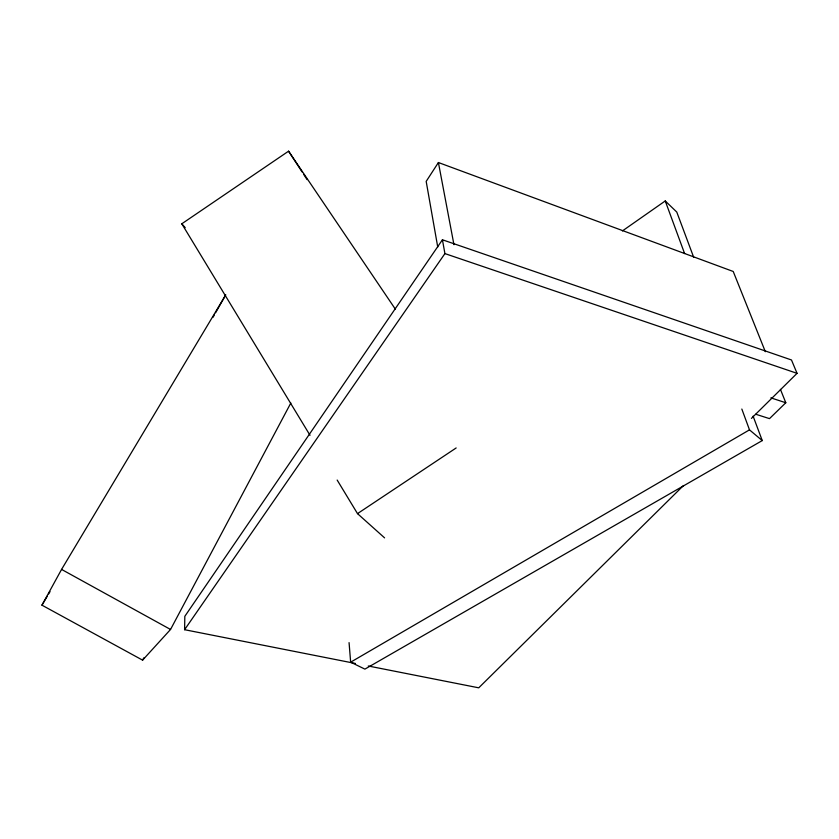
<?xml version="1.0" encoding="UTF-8"?>
<svg xmlns="http://www.w3.org/2000/svg" width="839" height="839" viewBox="0 0 839 839"><rect width="100%" height="100%" fill="white"/><g stroke="black" fill="none" stroke-linecap="round" stroke-linejoin="round"><path stroke-width="1.26" d="M355.432 663.46L184.59 629.701L184.821 616.329L442.426 239.776L791.481 359.973L797.05 373.334L751.44 418.388M225.775 294.814L61.572 569.419L41.95 605.171L142.588 660.146L170.537 629.47L290.829 403.024M142.588 660.146L143.826 657.839M213.033 317.278L214.302 315.034M215.581 312.79L225.135 295.936M41.95 605.171L47.32 596.172M48.662 593.928L50.015 591.673M765.346 351.698L733.223 271.479L438.409 162.525L426.181 181.392L437.738 247.023M184.59 629.701L444.922 253.598L442.426 239.776M683.502 485.519L478.744 687.823L368.269 665.998M780.438 389.38L785.797 402.751L769.499 418.63L755.771 414.246M622.402 230.935L665.243 200.951L676.769 212.047L693.675 257.269M310.021 435.294L181.801 223.793L288.574 151.177L395.463 309.308M337.163 480.055L357.508 513.625L456.164 447.953M350.65 662.181L749.489 429.862L762.252 440.58L364.892 669.123L350.65 662.181L349.066 642.622M770.884 397.864L785.797 402.751M444.922 253.598L797.05 373.334M61.572 569.419L170.537 629.47M357.508 513.625L384.587 537.872M181.801 223.793L185.209 227.631M288.574 151.177L302.103 171.964M303.529 174.145L307.084 179.619M753.107 416.134L762.252 440.58M665.243 200.951L684.614 253.588M741.833 409.044L749.489 429.862M438.409 162.525L453.951 244.684"/></g></svg>
